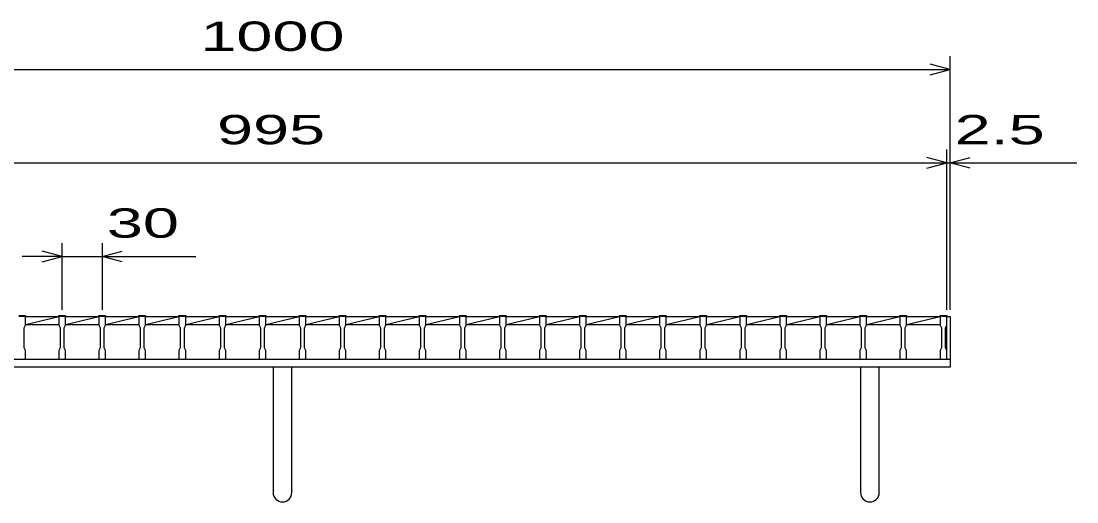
# Model space of a CAD drawing. Units: millimetres, scale not verified. Extents: x -1820 to 1731, y -1282 to 1054.
# Drawn here: x -1117 to -326, y -576 to -216 of the extents above; entities that cross this region are included whole.
import ezdxf
from ezdxf.enums import TextEntityAlignment as Align

# ---------------------------------------------------------------- set-up
doc = ezdxf.new("R2010")
doc.units = ezdxf.units.MM
doc.header["$LTSCALE"] = 10
for name, color, linetype, lineweight in [('16', 3, 'Continuous', 25), ('19', 6, 'Continuous', 25), ('22', 4, 'Continuous', 25)]:
    doc.layers.add(name, color=color, linetype=linetype, lineweight=lineweight)
doc.styles.add('ベクトル', font='')
doc.styles.get('ベクトル').set_extended_font_data('ベクトル')

msp = doc.modelspace()

# ---------------------------------------------------------------- linework, layer by layer
at = {"layer": '16'}
for p, q in [((-1119, -436.8), (-1114, -436.8)), ((-1114, -437.5), (-1119, -437.5)), ((-1114, -436.8), (-1114, -437.5)), ((-1114, -444), (-1114, -437.5)), ((-1114, -437.5), (-1089, -437.5)), ((-1114, -443.5), (-1089, -437.5)), ((-1089, -437.5), (-1089, -436.8)), ((-1089, -436.8), (-1084, -436.8)), ((-1089, -437.5), (-1089, -444)), ((-1084, -437.5), (-1089, -437.5)), ((-1084, -436.8), (-1084, -437.5)), ((-1084, -444), (-1084, -437.5)), ((-1084, -437.5), (-1059, -437.5)), ((-1084, -443.5), (-1059, -437.5)), ((-1059, -437.5), (-1059, -436.8)), ((-1059, -436.8), (-1054, -436.8)), ((-1059, -437.5), (-1059, -444)), ((-1054, -437.5), (-1059, -437.5)), ((-1054, -436.8), (-1054, -437.5)), ((-1054, -444), (-1054, -437.5)), ((-1054, -437.5), (-1029, -437.5)), ((-1054, -443.5), (-1029, -437.5)), ((-1029, -437.5), (-1029, -436.8)), ((-1029, -436.8), (-1024, -436.8)), ((-1029, -437.5), (-1029, -444)), ((-1024, -437.5), (-1029, -437.5)), ((-1024, -436.8), (-1024, -437.5)), ((-1024, -444), (-1024, -437.5)), ((-1024, -437.5), (-999, -437.5)), ((-1024, -443.5), (-999, -437.5)), ((-999, -437.5), (-999, -436.8)), ((-999, -436.8), (-994, -436.8)), ((-999, -437.5), (-999, -444)), ((-994, -437.5), (-999, -437.5)), ((-994, -436.8), (-994, -437.5)), ((-994, -444), (-994, -437.5)), ((-994, -437.5), (-969, -437.5)), ((-994, -443.5), (-969, -437.5)), ((-969, -437.5), (-969, -436.8)), ((-969, -436.8), (-964, -436.8)), ((-969, -437.5), (-969, -444)), ((-964, -437.5), (-969, -437.5)), ((-964, -436.8), (-964, -437.5)), ((-964, -444), (-964, -437.5)), ((-964, -437.5), (-939, -437.5)), ((-964, -443.5), (-939, -437.5)), ((-939, -437.5), (-939, -436.8)), ((-939, -436.8), (-934, -436.8)), ((-939, -437.5), (-939, -444)), ((-934, -437.5), (-939, -437.5)), ((-934, -436.8), (-934, -437.5)), ((-934, -444), (-934, -437.5)), ((-934, -437.5), (-909, -437.5)), ((-934, -443.5), (-909, -437.5)), ((-909, -437.5), (-909, -436.8)), ((-909, -436.8), (-904, -436.8)), ((-909, -437.5), (-909, -444)), ((-904, -437.5), (-909, -437.5)), ((-904, -436.8), (-904, -437.5)), ((-904, -444), (-904, -437.5)), ((-904, -437.5), (-879, -437.5)), ((-904, -443.5), (-879, -437.5)), ((-879, -437.5), (-879, -436.8)), ((-879, -436.8), (-874, -436.8)), ((-879, -437.5), (-879, -444)), ((-874, -437.5), (-879, -437.5)), ((-874, -436.8), (-874, -437.5)), ((-874, -444), (-874, -437.5)), ((-874, -437.5), (-849, -437.5)), ((-874, -443.5), (-849, -437.5)), ((-849, -437.5), (-849, -436.8)), ((-849, -436.8), (-844, -436.8)), ((-849, -437.5), (-849, -444)), ((-844, -437.5), (-849, -437.5)), ((-844, -436.8), (-844, -437.5)), ((-844, -444), (-844, -437.5)), ((-844, -437.5), (-819, -437.5)), ((-844, -443.5), (-819, -437.5)), ((-819, -437.5), (-819, -436.8)), ((-819, -436.8), (-814, -436.8)), ((-819, -437.5), (-819, -444)), ((-814, -437.5), (-819, -437.5)), ((-814, -436.8), (-814, -437.5)), ((-814, -444), (-814, -437.5)), ((-814, -437.5), (-789, -437.5)), ((-814, -443.5), (-789, -437.5)), ((-789, -437.5), (-789, -436.8)), ((-789, -436.8), (-784, -436.8)), ((-789, -437.5), (-789, -444)), ((-784, -437.5), (-789, -437.5)), ((-784, -436.8), (-784, -437.5)), ((-784, -444), (-784, -437.5)), ((-784, -437.5), (-759, -437.5)), ((-784, -443.5), (-759, -437.5)), ((-759, -437.5), (-759, -436.8)), ((-759, -436.8), (-754, -436.8)), ((-759, -437.5), (-759, -444)), ((-754, -437.5), (-759, -437.5)), ((-754, -436.8), (-754, -437.5)), ((-754, -444), (-754, -437.5)), ((-754, -437.5), (-729, -437.5)), ((-754, -443.5), (-729, -437.5)), ((-729, -437.5), (-729, -436.8)), ((-729, -436.8), (-724, -436.8)), ((-729, -437.5), (-729, -444)), ((-724, -437.5), (-729, -437.5)), ((-724, -436.8), (-724, -437.5)), ((-724, -444), (-724, -437.5)), ((-724, -437.5), (-699, -437.5)), ((-724, -443.5), (-699, -437.5)), ((-699, -437.5), (-699, -436.8)), ((-699, -436.8), (-694, -436.8)), ((-699, -437.5), (-699, -444)), ((-694, -437.5), (-699, -437.5)), ((-694, -436.8), (-694, -437.5)), ((-694, -444), (-694, -437.5)), ((-694, -437.5), (-669, -437.5)), ((-694, -443.5), (-669, -437.5)), ((-669, -437.5), (-669, -436.8)), ((-669, -436.8), (-664, -436.8)), ((-669, -437.5), (-669, -444)), ((-664, -437.5), (-669, -437.5)), ((-664, -436.8), (-664, -437.5)), ((-664, -444), (-664, -437.5)), ((-664, -437.5), (-639, -437.5)), ((-664, -443.5), (-639, -437.5)), ((-639, -437.5), (-639, -436.8)), ((-639, -436.8), (-634, -436.8)), ((-639, -437.5), (-639, -444)), ((-634, -437.5), (-639, -437.5)), ((-634, -436.8), (-634, -437.5)), ((-634, -444), (-634, -437.5)), ((-634, -437.5), (-609, -437.5)), ((-634, -443.5), (-609, -437.5)), ((-609, -437.5), (-609, -436.8)), ((-609, -436.8), (-604, -436.8)), ((-609, -437.5), (-609, -444)), ((-604, -437.5), (-609, -437.5)), ((-604, -436.8), (-604, -437.5)), ((-604, -444), (-604, -437.5)), ((-604, -437.5), (-579, -437.5)), ((-604, -443.5), (-579, -437.5)), ((-579, -437.5), (-579, -436.8)), ((-579, -436.8), (-574, -436.8)), ((-579, -437.5), (-579, -444)), ((-574, -437.5), (-579, -437.5)), ((-574, -436.8), (-574, -437.5)), ((-574, -444), (-574, -437.5)), ((-574, -437.5), (-549, -437.5)), ((-574, -443.5), (-549, -437.5)), ((-549, -437.5), (-549, -436.8)), ((-549, -436.8), (-544, -436.8)), ((-549, -437.5), (-549, -444)), ((-544, -437.5), (-549, -437.5)), ((-544, -436.8), (-544, -437.5)), ((-544, -444), (-544, -437.5)), ((-544, -437.5), (-519, -437.5)), ((-544, -443.5), (-519, -437.5)), ((-519, -437.5), (-519, -436.8)), ((-519, -436.8), (-514, -436.8)), ((-519, -437.5), (-519, -444)), ((-514, -437.5), (-519, -437.5)), ((-514, -436.8), (-514, -437.5)), ((-514, -444), (-514, -437.5)), ((-514, -437.5), (-489, -437.5)), ((-514, -443.5), (-489, -437.5)), ((-489, -437.5), (-489, -436.8)), ((-489, -436.8), (-484, -436.8)), ((-489, -437.5), (-489, -444)), ((-484, -437.5), (-489, -437.5)), ((-484, -436.8), (-484, -437.5)), ((-484, -444), (-484, -437.5)), ((-484, -437.5), (-459, -437.5)), ((-484, -443.5), (-459, -437.5)), ((-459, -437.5), (-459, -436.8)), ((-459, -436.8), (-454, -436.8)), ((-459, -437.5), (-459, -444)), ((-454, -437.5), (-459, -437.5)), ((-454, -436.8), (-454, -437.5)), ((-454, -444), (-454, -437.5)), ((-454, -437.5), (-429, -437.5)), ((-454, -443.5), (-429, -437.5)), ((-429, -437.5), (-429, -436.8)), ((-429, -436.8), (-424, -436.8)), ((-429, -437.5), (-429, -444)), ((-424, -437.5), (-429, -437.5)), ((-424, -436.8), (-424, -437.5)), ((-424, -444), (-424, -437.5)), ((-424, -469.5), (-424, -437.5)), ((-1115, -446), (-1114, -444)), ((-1115, -461), (-1115, -446)), ((-1114, -443.5), (-1089, -443.5)), ((-1089, -444), (-1088, -446)), ((-1088, -446), (-1088, -461)), ((-1085, -446), (-1084, -444)), ((-1085, -461), (-1085, -446)), ((-1084, -443.5), (-1059, -443.5)), ((-1059, -444), (-1058, -446)), ((-1058, -446), (-1058, -461)), ((-1055, -446), (-1054, -444)), ((-1055, -461), (-1055, -446)), ((-1054, -443.5), (-1029, -443.5)), ((-1029, -444), (-1028, -446)), ((-1028, -446), (-1028, -461)), ((-1025, -446), (-1024, -444)), ((-1025, -461), (-1025, -446)), ((-1024, -443.5), (-999, -443.5)), ((-999, -444), (-998, -446)), ((-998, -446), (-998, -461)), ((-995, -446), (-994, -444)), ((-995, -461), (-995, -446)), ((-994, -443.5), (-969, -443.5)), ((-969, -444), (-968, -446)), ((-968, -446), (-968, -461)), ((-965, -446), (-964, -444)), ((-965, -461), (-965, -446)), ((-964, -443.5), (-939, -443.5)), ((-939, -444), (-938, -446)), ((-938, -446), (-938, -461)), ((-935, -446), (-934, -444)), ((-935, -461), (-935, -446)), ((-934, -443.5), (-909, -443.5)), ((-909, -444), (-908, -446)), ((-908, -446), (-908, -461)), ((-905, -446), (-904, -444)), ((-905, -461), (-905, -446)), ((-904, -443.5), (-879, -443.5)), ((-879, -444), (-878, -446)), ((-878, -446), (-878, -461)), ((-875, -446), (-874, -444)), ((-875, -461), (-875, -446)), ((-874, -443.5), (-849, -443.5)), ((-849, -444), (-848, -446)), ((-848, -446), (-848, -461)), ((-845, -446), (-844, -444)), ((-845, -461), (-845, -446)), ((-844, -443.5), (-819, -443.5)), ((-819, -444), (-818, -446)), ((-818, -446), (-818, -461)), ((-815, -446), (-814, -444)), ((-815, -461), (-815, -446)), ((-814, -443.5), (-789, -443.5)), ((-789, -444), (-788, -446)), ((-788, -446), (-788, -461)), ((-785, -446), (-784, -444)), ((-785, -461), (-785, -446)), ((-784, -443.5), (-759, -443.5)), ((-759, -444), (-758, -446)), ((-758, -446), (-758, -461)), ((-755, -446), (-754, -444)), ((-755, -461), (-755, -446)), ((-754, -443.5), (-729, -443.5)), ((-729, -444), (-728, -446)), ((-728, -446), (-728, -461)), ((-725, -446), (-724, -444)), ((-725, -461), (-725, -446)), ((-724, -443.5), (-699, -443.5)), ((-699, -444), (-698, -446)), ((-698, -446), (-698, -461)), ((-695, -446), (-694, -444)), ((-695, -461), (-695, -446)), ((-694, -443.5), (-669, -443.5)), ((-669, -444), (-668, -446)), ((-668, -446), (-668, -461)), ((-665, -446), (-664, -444)), ((-665, -461), (-665, -446)), ((-664, -443.5), (-639, -443.5)), ((-639, -444), (-638, -446)), ((-638, -446), (-638, -461)), ((-635, -446), (-634, -444)), ((-635, -461), (-635, -446)), ((-634, -443.5), (-609, -443.5)), ((-609, -444), (-608, -446)), ((-608, -446), (-608, -461)), ((-605, -446), (-604, -444)), ((-605, -461), (-605, -446)), ((-604, -443.5), (-579, -443.5)), ((-579, -444), (-578, -446)), ((-578, -446), (-578, -461)), ((-575, -446), (-574, -444)), ((-575, -461), (-575, -446)), ((-574, -443.5), (-549, -443.5)), ((-549, -444), (-548, -446)), ((-548, -446), (-548, -461)), ((-545, -446), (-544, -444)), ((-545, -461), (-545, -446)), ((-544, -443.5), (-519, -443.5)), ((-519, -444), (-518, -446)), ((-518, -446), (-518, -461)), ((-515, -446), (-514, -444)), ((-515, -461), (-515, -446)), ((-514, -443.5), (-489, -443.5)), ((-489, -444), (-488, -446)), ((-488, -446), (-488, -461)), ((-485, -446), (-484, -444)), ((-485, -461), (-485, -446)), ((-484, -443.5), (-459, -443.5)), ((-459, -444), (-458, -446)), ((-458, -446), (-458, -461)), ((-455, -446), (-454, -444)), ((-455, -461), (-455, -446)), ((-454, -443.5), (-429, -443.5)), ((-429, -444), (-428, -446)), ((-428, -446), (-428, -461)), ((-425, -446), (-424, -444)), ((-425, -461), (-425, -446)), ((-1114, -463), (-1115, -461)), ((-1114, -469.5), (-1114, -463)), ((-1088, -461), (-1089, -463)), ((-1089, -463), (-1089, -469.5)), ((-1084, -463), (-1085, -461)), ((-1084, -469.5), (-1084, -463)), ((-1058, -461), (-1059, -463)), ((-1059, -463), (-1059, -469.5)), ((-1054, -463), (-1055, -461)), ((-1054, -469.5), (-1054, -463)), ((-1028, -461), (-1029, -463)), ((-1029, -463), (-1029, -469.5)), ((-1024, -463), (-1025, -461)), ((-1024, -469.5), (-1024, -463)), ((-998, -461), (-999, -463)), ((-999, -463), (-999, -469.5)), ((-994, -463), (-995, -461)), ((-994, -469.5), (-994, -463)), ((-968, -461), (-969, -463)), ((-969, -463), (-969, -469.5)), ((-964, -463), (-965, -461)), ((-964, -469.5), (-964, -463)), ((-938, -461), (-939, -463)), ((-939, -463), (-939, -469.5)), ((-934, -463), (-935, -461)), ((-934, -469.5), (-934, -463)), ((-908, -461), (-909, -463)), ((-909, -463), (-909, -469.5)), ((-904, -463), (-905, -461)), ((-904, -469.5), (-904, -463)), ((-878, -461), (-879, -463)), ((-879, -463), (-879, -469.5)), ((-874, -463), (-875, -461)), ((-874, -469.5), (-874, -463)), ((-848, -461), (-849, -463)), ((-849, -463), (-849, -469.5)), ((-844, -463), (-845, -461)), ((-844, -469.5), (-844, -463)), ((-818, -461), (-819, -463)), ((-819, -463), (-819, -469.5)), ((-814, -463), (-815, -461)), ((-814, -469.5), (-814, -463)), ((-788, -461), (-789, -463)), ((-789, -463), (-789, -469.5)), ((-784, -463), (-785, -461)), ((-784, -469.5), (-784, -463)), ((-758, -461), (-759, -463)), ((-759, -463), (-759, -469.5)), ((-754, -463), (-755, -461)), ((-754, -469.5), (-754, -463)), ((-728, -461), (-729, -463)), ((-729, -463), (-729, -469.5)), ((-724, -463), (-725, -461)), ((-724, -469.5), (-724, -463)), ((-698, -461), (-699, -463)), ((-699, -463), (-699, -469.5)), ((-694, -463), (-695, -461)), ((-694, -469.5), (-694, -463)), ((-668, -461), (-669, -463)), ((-669, -463), (-669, -469.5)), ((-664, -463), (-665, -461)), ((-664, -469.5), (-664, -463)), ((-638, -461), (-639, -463)), ((-639, -463), (-639, -469.5)), ((-634, -463), (-635, -461)), ((-634, -469.5), (-634, -463)), ((-608, -461), (-609, -463)), ((-609, -463), (-609, -469.5)), ((-604, -463), (-605, -461)), ((-604, -469.5), (-604, -463)), ((-578, -461), (-579, -463)), ((-579, -463), (-579, -469.5)), ((-574, -463), (-575, -461)), ((-574, -469.5), (-574, -463)), ((-548, -461), (-549, -463)), ((-549, -463), (-549, -469.5)), ((-544, -463), (-545, -461)), ((-544, -469.5), (-544, -463)), ((-518, -461), (-519, -463)), ((-519, -463), (-519, -469.5)), ((-514, -463), (-515, -461)), ((-514, -469.5), (-514, -463)), ((-488, -461), (-489, -463)), ((-489, -463), (-489, -469.5)), ((-484, -463), (-485, -461)), ((-484, -469.5), (-484, -463)), ((-458, -461), (-459, -463)), ((-459, -463), (-459, -469.5)), ((-454, -463), (-455, -461)), ((-454, -469.5), (-454, -463)), ((-428, -461), (-429, -463)), ((-429, -463), (-429, -469.5)), ((-424, -463), (-425, -461)), ((-424, -469.5), (-424, -463)), ((-1119, -469.5), (-1114, -469.5)), ((-1114, -469.5), (-1089, -469.5)), ((-1089, -469.5), (-1084, -469.5)), ((-1084, -469.5), (-1059, -469.5)), ((-1059, -469.5), (-1054, -469.5)), ((-1054, -469.5), (-1029, -469.5)), ((-1029, -469.5), (-1024, -469.5)), ((-1024, -469.5), (-999, -469.5)), ((-999, -469.5), (-994, -469.5)), ((-994, -469.5), (-969, -469.5)), ((-969, -469.5), (-964, -469.5)), ((-964, -469.5), (-939, -469.5)), ((-939, -469.5), (-934, -469.5)), ((-934, -469.5), (-909, -469.5)), ((-909, -469.5), (-904, -469.5)), ((-904, -469.5), (-879, -469.5)), ((-879, -469.5), (-874, -469.5)), ((-874, -469.5), (-849, -469.5)), ((-849, -469.5), (-844, -469.5)), ((-844, -469.5), (-819, -469.5)), ((-819, -469.5), (-814, -469.5)), ((-814, -469.5), (-789, -469.5)), ((-789, -469.5), (-784, -469.5)), ((-784, -469.5), (-759, -469.5)), ((-759, -469.5), (-754, -469.5)), ((-754, -469.5), (-729, -469.5)), ((-729, -469.5), (-724, -469.5)), ((-724, -469.5), (-699, -469.5)), ((-699, -469.5), (-694, -469.5)), ((-694, -469.5), (-669, -469.5)), ((-669, -469.5), (-664, -469.5)), ((-664, -469.5), (-639, -469.5)), ((-639, -469.5), (-634, -469.5)), ((-634, -469.5), (-609, -469.5)), ((-609, -469.5), (-604, -469.5)), ((-604, -469.5), (-579, -469.5)), ((-579, -469.5), (-574, -469.5)), ((-574, -469.5), (-549, -469.5)), ((-549, -469.5), (-544, -469.5)), ((-544, -469.5), (-519, -469.5)), ((-519, -469.5), (-514, -469.5)), ((-514, -469.5), (-489, -469.5)), ((-489, -469.5), (-484, -469.5)), ((-484, -469.5), (-459, -469.5)), ((-459, -469.5), (-454, -469.5)), ((-454, -469.5), (-429, -469.5)), ((-429, -469.5), (-424, -469.5))]:
    msp.add_line(p, q, dxfattribs=at)
at = {"layer": '19'}
for p, q in [((-424, -437.5), (-421.5, -437.5)), ((-421.5, -437.5), (-421.5, -469.5)), ((-1421.5, -469.5), (-421.5, -469.5)), ((-421.5, -469.5), (-421.5, -475.5)), ((-421.5, -475.5), (-1421.5, -475.5)), ((-928.5, -475.5), (-928.5, -569.5)), ((-914.5, -569.5), (-914.5, -475.5)), ((-488.5, -475.5), (-488.5, -569.5)), ((-474.5, -569.5), (-474.5, -475.5))]:
    msp.add_line(p, q, dxfattribs=at)
for centre in [(-921.5, -569.5), (-481.5, -569.5)]:
    msp.add_arc(centre, 7, 180, 0, dxfattribs=at)
at = {"layer": '22'}
for p, q in [((-421.5, -432.5), (-421.5, -242.5)), ((-1421.5, -252.5), (-421.5, -252.5)), ((-421.5, -252.5), (-436.5, -248.5)), ((-436.5, -256.5), (-421.5, -252.5)), ((-424, -432.5), (-424, -312.5)), ((-421.5, -432.5), (-421.5, -312.5)), ((-1419, -322.5), (-424, -322.5)), ((-424, -322.5), (-439, -318.5)), ((-439, -326.5), (-424, -322.5)), ((-424, -322.5), (-421.5, -322.5)), ((-421.5, -322.5), (-406.5, -318.5)), ((-406.5, -326.5), (-421.5, -322.5)), ((-421.5, -322.5), (-326.5, -322.5)), ((-1086.5, -432.5), (-1086.5, -382.5)), ((-1056.5, -382.5), (-1056.5, -432.5)), ((-1086.5, -392.5), (-1116.5, -392.5)), ((-1086.5, -392.5), (-1101.5, -388.5)), ((-1101.5, -396.5), (-1086.5, -392.5)), ((-1086.5, -392.5), (-1056.5, -392.5)), ((-1056.5, -392.5), (-1041.5, -388.5)), ((-1041.5, -396.5), (-1056.5, -392.5)), ((-1056.5, -392.5), (-986.5, -392.5))]:
    msp.add_line(p, q, dxfattribs=at)

# ---------------------------------------------------------------- texts
at = {"layer": '22', "color": 2, "style": 'ベクトル', "width": 1.65}
for s, p in [(' 1000 ', (-996.5, -227.5)), (' 995 ', (-984, -297.5)), (' 2.5 ', (-431.5, -297.5)), (' 30 ', (-1066.5, -367.5))]:
    msp.add_text(s, height=21.99, dxfattribs=at).set_placement(p, align=Align.MIDDLE_LEFT)

doc.saveas('drawing.dxf')
